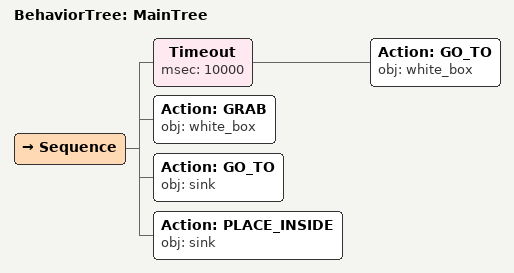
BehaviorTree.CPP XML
<root main_tree_to_execute="MainTree">
  <BehaviorTree ID="MainTree">
    <Sequence>
      <!-- Timeout: NAVIGATE_TO white_box within 10s -->
      <Timeout msec="10000">
        <!-- Navigate to white_box -->
        <Action ID="GO_TO" obj="white_box" />
      </Timeout>
      <!-- Go to white_box -->
      <Action ID="GRAB" obj="white_box" />
      <!-- Grab white_box -->
      <Action ID="GO_TO" obj="sink" />
      <!-- Go to sink -->
      <Action ID="PLACE_INSIDE" obj="sink" />
    </Sequence>
  </BehaviorTree>
</root>
